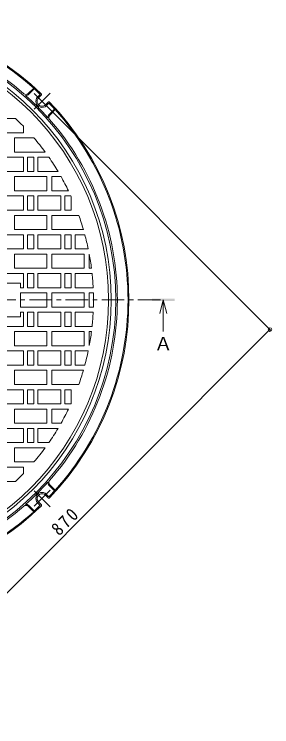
# Model space of a CAD drawing. Units: millimetres, scale not verified. Extents: x -1027 to 1330, y -947 to 944.
# Drawn here: x -249 to 150, y -189 to 914 of the extents above; entities that cross this region are included whole.
import ezdxf
from ezdxf.enums import TextEntityAlignment as Align

# ---------------------------------------------------------------- set-up
doc = ezdxf.new("R2010")
doc.units = ezdxf.units.MM
doc.header["$LTSCALE"] = 7
doc.header["$PDMODE"] = 32
doc.header["$PDSIZE"] = 5.6
doc.linetypes.add('CHAIN1', pattern=[8, 5, -1, 1, -1])
for name, color, linetype, lineweight in [('0-1_躯体', 2, 'Continuous', 9), ('0-2_仕上', 3, 'Continuous', 9), ('0-4_その他', 7, 'Continuous', 9), ('0-5_寸法', 7, 'Continuous', 9)]:
    doc.layers.add(name, color=color, linetype=linetype, lineweight=lineweight)
doc.styles.add('ＭＳ ゴシック', font='')
doc.styles.get('ＭＳ ゴシック').set_extended_font_data('MS Gothic')

msp = doc.modelspace()

# ---------------------------------------------------------------- linework, layer by layer
at = {"layer": '0-1_躯体'}
for p, q in [((-227.388, 791.511), (-219.031, 799.869)), ((-212.93, 786.169), (-209.334, 789.766)), ((-211.516, 784.755), (-207.338, 788.933)), ((-200.91, 774.149), (-196.732, 778.326)), ((-199.495, 772.735), (-195.899, 776.331)), ((-195.215, 759.337), (-187.014, 767.538)), ((-194.154, 758.277), (-185.796, 766.635)), ((-185.796, 766.635), (-187.014, 767.538)), ((-195.215, 184.384), (-187.014, 176.184)), ((-194.154, 185.445), (-185.796, 177.087)), ((-185.796, 177.087), (-187.014, 176.184)), ((-200.91, 169.573), (-196.732, 165.395)), ((-199.495, 170.987), (-195.899, 167.39)), ((-212.93, 157.552), (-209.334, 153.955)), ((-211.516, 158.966), (-207.338, 154.788)), ((-227.388, 152.211), (-219.031, 143.852))]:
    msp.add_line(p, q, dxfattribs=at)
at = {"layer": '0-1_躯体', "linetype": 'CHAIN1'}
for p, q in [((-193.457, 766.697), (-218.969, 792.208)), ((-193.457, 792.208), (-218.969, 766.696)), ((-193.457, 177.025), (-218.969, 151.514)), ((-193.457, 151.513), (-218.969, 177.025))]:
    msp.add_line(p, q, dxfattribs=at)
at = {"layer": '0-1_躯体'}
for points in [[(-226.328, 790.45), (-218.127, 798.65), (-219.031, 799.869)], [(-226.328, 153.271), (-218.127, 145.071), (-219.031, 143.852)]]:
    msp.add_lwpolyline(points, dxfattribs=at)
for centre, radius, start, end in [((-513.804, 471.861), 442.5, 46.16939, 133.8306), ((-513.804, 471.861), 441, 48.05461, 131.94537), ((-513.804, 471.861), 424.5, 48.80472, 131.19527), ((-513.804, 471.861), 422, 0, 180), ((-513.804, 471.861), 415, 0, 180), ((-513.804, 471.861), 440.7, 46.30168, 47.8614), ((-230.924, 795.046), 5, 228.80435, 314.9996), ((-230.924, 795.046), 6.5, 263.92749, 315.00031), ((-513.804, 471.861), 424.2, 41.70039, 48.29961), ((-206.213, 779.452), 9.5, 134.99979, 315.00043), ((-206.213, 779.452), 7.5, 135, 315.00027), ((-209.687, 790.12), 0.5, 315, 46.30086), ((-208.399, 789.994), 1.5, 315.00134, 46.16969), ((-195.671, 777.266), 1.5, 43.83162, 135), ((-195.545, 775.978), 0.5, 43.69914, 135), ((-513.804, 471.861), 440.7, 42.13858, 43.6983), ((-513.804, 471.861), 442.5, 316.16939, 43.83061), ((-513.804, 471.861), 441, 0, 41.94537), ((-190.619, 754.741), 6.5, 135, 186.07246), ((-190.619, 754.741), 5, 134.9996, 221.19484), ((-513.804, 471.861), 424.5, 0, 41.19528), ((-513.804, 471.861), 422, 180, 0), ((-513.804, 471.861), 415, 180, 0), ((-513.804, 471.861), 424.5, 318.80472, 0), ((-513.804, 471.861), 441, 318.05463, 0), ((-513.804, 471.861), 424.2, 311.70039, 318.29961), ((-190.619, 188.98), 6.5, 173.92754, 225), ((-190.619, 188.98), 5, 138.80516, 225.0004), ((-206.213, 164.269), 9.5, 44.99957, 225.00021), ((-206.213, 164.269), 7.5, 44.99973, 225), ((-195.545, 167.744), 0.5, 225, 316.30086), ((-513.804, 471.861), 440.7, 316.3017, 317.86142), ((-230.924, 148.675), 6.5, 44.99969, 96.07251), ((-208.399, 153.728), 1.5, 313.83031, 44.99866), ((-195.671, 166.456), 1.5, 225, 316.16838), ((-513.804, 471.861), 442.5, 271.10565, 313.83061), ((-513.804, 471.861), 441, 272.14439, 311.94539), ((-513.804, 471.861), 424.5, 272.86956, 311.19528), ((-230.924, 148.675), 5, 45.0004, 131.19565), ((-513.804, 471.861), 440.7, 312.1386, 313.69832), ((-209.687, 153.602), 0.5, 313.69914, 45)]:
    msp.add_arc(centre, radius, start, end, dxfattribs=at)
at = {"layer": '0-2_仕上'}
for p, q in [((-270.805, 752.861), (-246.98, 752.861)), ((-234.805, 740.776), (-234.805, 730.86)), ((-248.805, 722.861), (-248.805, 700.861)), ((-248.805, 722.861), (-218.584, 722.861)), ((-248.805, 700.861), (-201.21, 700.861)), ((-228.804, 692.861), (-228.804, 670.861)), ((-212.804, 692.861), (-212.804, 670.861)), ((-212.804, 692.861), (-195.504, 692.861)), ((-270.805, 670.861), (-234.805, 670.861)), ((-248.805, 662.861), (-198.804, 662.861)), ((-228.804, 670.861), (-218.804, 670.861)), ((-212.804, 670.861), (-181.306, 670.861)), ((-198.804, 662.861), (-198.804, 640.861)), ((-190.804, 662.861), (-190.804, 640.861)), ((-190.804, 662.861), (-176.647, 662.861)), ((-190.804, 640.861), (-165.099, 640.861)), ((-228.804, 632.861), (-228.804, 610.861)), ((-212.804, 632.861), (-212.804, 610.861)), ((-170.804, 632.861), (-161.334, 632.861)), ((-160.804, 631.695), (-160.804, 610.861)), ((-270.805, 610.861), (-234.805, 610.861)), ((-228.804, 610.861), (-218.804, 610.861)), ((-212.804, 610.861), (-176.805, 610.861)), ((-248.805, 602.86), (-198.804, 602.86)), ((-198.804, 602.86), (-198.804, 580.861)), ((-190.804, 602.86), (-190.804, 580.861)), ((-190.804, 602.86), (-149.119, 602.86)), ((-190.804, 580.861), (-141.951, 580.861)), ((-228.804, 572.861), (-228.804, 550.861)), ((-212.804, 572.861), (-212.804, 550.861)), ((-170.804, 572.861), (-170.804, 550.861)), ((-154.804, 572.861), (-154.804, 550.861)), ((-154.804, 572.861), (-139.698, 572.861)), ((-270.805, 550.861), (-234.805, 550.861)), ((-248.805, 542.861), (-198.804, 542.861)), ((-228.804, 550.861), (-218.804, 550.861)), ((-212.804, 550.861), (-176.805, 550.861)), ((-198.804, 542.861), (-198.804, 520.861)), ((-190.804, 542.861), (-140.804, 542.861)), ((-170.804, 550.861), (-160.804, 550.861)), ((-154.804, 550.861), (-134.443, 550.861)), ((-140.804, 542.861), (-140.804, 520.861)), ((-132.804, 520.861), (-132.804, 542.538)), ((-132.804, 520.861), (-129.415, 520.861)), ((-228.804, 512.861), (-228.804, 490.861)), ((-212.804, 512.861), (-212.804, 490.861)), ((-170.804, 512.861), (-170.804, 490.861)), ((-154.804, 512.861), (-154.804, 490.861)), ((-154.804, 512.861), (-128.479, 512.861)), ((-270.573, 497.861), (-239.573, 497.861)), ((-239.573, 497.861), (-239.573, 490.861)), ((-239.573, 490.861), (-234.805, 490.861)), ((-228.804, 490.861), (-218.804, 490.861)), ((-212.804, 490.861), (-176.805, 490.861)), ((-170.804, 490.861), (-160.804, 490.861)), ((-154.804, 490.861), (-126.77, 490.861)), ((-239.573, 482.861), (-198.804, 482.861)), ((-239.573, 482.861), (-239.573, 471.861)), ((-198.804, 482.861), (-198.804, 471.861)), ((-190.804, 482.861), (-140.804, 482.861)), ((-190.804, 482.861), (-190.804, 471.861)), ((-140.804, 482.861), (-140.804, 471.861)), ((-132.804, 482.861), (-132.804, 471.861)), ((-132.804, 482.861), (-126.46, 482.861)), ((-239.573, 460.861), (-239.573, 471.861)), ((-198.804, 460.861), (-198.804, 471.861)), ((-190.804, 460.861), (-190.804, 471.861)), ((-140.804, 460.861), (-140.804, 471.861)), ((-132.804, 460.861), (-132.804, 471.861)), ((-239.573, 460.861), (-198.804, 460.861)), ((-239.573, 452.861), (-234.805, 452.861)), ((-239.573, 445.86), (-239.573, 452.861)), ((-228.804, 430.861), (-228.804, 452.861)), ((-228.804, 452.861), (-218.804, 452.861)), ((-212.804, 430.861), (-212.804, 452.861)), ((-212.804, 452.861), (-176.805, 452.861)), ((-190.804, 460.861), (-140.804, 460.861)), ((-170.804, 430.861), (-170.804, 452.861)), ((-170.804, 452.861), (-160.804, 452.861)), ((-154.804, 430.861), (-154.804, 452.861)), ((-154.804, 452.861), (-126.77, 452.861)), ((-132.804, 460.861), (-126.46, 460.861)), ((-270.573, 445.86), (-239.573, 445.86)), ((-154.804, 430.861), (-128.479, 430.861)), ((-198.804, 400.861), (-198.804, 422.861)), ((-140.804, 400.861), (-140.804, 422.861)), ((-132.804, 422.861), (-132.804, 401.183)), ((-132.804, 422.861), (-129.415, 422.861)), ((-248.805, 400.861), (-198.804, 400.861)), ((-190.804, 400.861), (-140.804, 400.861)), ((-270.805, 392.861), (-234.805, 392.861)), ((-228.804, 370.861), (-228.804, 392.861)), ((-228.804, 392.861), (-218.804, 392.861)), ((-212.804, 370.861), (-212.804, 392.861)), ((-212.804, 392.861), (-176.805, 392.861)), ((-170.804, 370.861), (-170.804, 392.861)), ((-170.804, 392.861), (-160.804, 392.861)), ((-154.804, 370.861), (-154.804, 392.861)), ((-154.804, 392.861), (-134.443, 392.861)), ((-154.804, 370.861), (-139.698, 370.861)), ((-198.804, 340.861), (-198.804, 362.861)), ((-190.804, 340.861), (-190.804, 362.861)), ((-190.804, 362.861), (-141.951, 362.861)), ((-270.805, 332.861), (-234.805, 332.861)), ((-248.805, 340.861), (-198.804, 340.861)), ((-228.804, 310.86), (-228.804, 332.861)), ((-228.804, 332.861), (-218.804, 332.861)), ((-212.804, 310.86), (-212.804, 332.861)), ((-212.804, 332.861), (-176.805, 332.861)), ((-190.804, 340.861), (-149.119, 340.861)), ((-160.804, 312.026), (-160.804, 332.861)), ((-170.804, 310.86), (-161.334, 310.86)), ((-198.804, 280.861), (-198.804, 302.861)), ((-190.804, 280.861), (-190.804, 302.861)), ((-190.804, 302.861), (-165.099, 302.861)), ((-248.805, 280.861), (-198.804, 280.861)), ((-190.804, 280.861), (-176.647, 280.861)), ((-270.805, 272.861), (-234.805, 272.861)), ((-228.804, 250.861), (-228.804, 272.861)), ((-228.804, 272.861), (-218.804, 272.861)), ((-212.804, 250.861), (-212.804, 272.861)), ((-212.804, 272.861), (-181.306, 272.861)), ((-248.805, 220.861), (-248.805, 242.861)), ((-248.805, 242.861), (-201.21, 242.861)), ((-212.804, 250.861), (-195.504, 250.861)), ((-248.805, 220.861), (-218.584, 220.861)), ((-234.805, 202.945), (-234.805, 212.861)), ((-270.805, 190.861), (-246.98, 190.861))]:
    msp.add_line(p, q, dxfattribs=at)
at = {"layer": '0-2_仕上', "linetype": 'CHAIN1'}
msp.add_line((-1009.528, 471.861), (-18.081, 471.861), dxfattribs=at)
at = {"layer": '0-2_仕上'}
for points in [[(-270.805, 752.861), (-270.805, 730.86), (-234.805, 730.86)], [(-270.805, 692.861), (-234.805, 692.861), (-234.805, 670.861)], [(-228.804, 692.861), (-218.804, 692.861), (-218.804, 670.861)], [(-248.805, 662.861), (-248.805, 640.861), (-198.804, 640.861)], [(-270.805, 632.861), (-234.805, 632.861), (-234.805, 610.861)], [(-228.804, 632.861), (-218.804, 632.861), (-218.804, 610.861)], [(-212.804, 632.861), (-176.805, 632.861), (-176.805, 610.861)], [(-170.804, 632.861), (-170.804, 610.861), (-160.804, 610.861)], [(-248.805, 602.86), (-248.805, 580.861), (-198.804, 580.861)], [(-270.805, 572.861), (-234.805, 572.861), (-234.805, 550.861)], [(-228.804, 572.861), (-218.804, 572.861), (-218.804, 550.861)], [(-212.804, 572.861), (-176.805, 572.861), (-176.805, 550.861)], [(-170.804, 572.861), (-160.804, 572.861), (-160.804, 550.861)], [(-248.805, 542.861), (-248.805, 520.861), (-198.804, 520.861)], [(-190.804, 542.861), (-190.804, 520.861), (-140.804, 520.861)], [(-270.805, 512.861), (-234.805, 512.861), (-234.805, 490.861)], [(-228.804, 512.861), (-218.804, 512.861), (-218.804, 490.861)], [(-212.804, 512.861), (-176.805, 512.861), (-176.805, 490.861)], [(-170.804, 512.861), (-160.804, 512.861), (-160.804, 490.861)], [(-270.805, 430.861), (-234.805, 430.861), (-234.805, 452.861)], [(-228.804, 430.861), (-218.804, 430.861), (-218.804, 452.861)], [(-212.804, 430.861), (-176.805, 430.861), (-176.805, 452.861)], [(-170.804, 430.861), (-160.804, 430.861), (-160.804, 452.861)], [(-248.805, 400.861), (-248.805, 422.861), (-198.804, 422.861)], [(-190.804, 400.861), (-190.804, 422.861), (-140.804, 422.861)], [(-270.805, 370.861), (-234.805, 370.861), (-234.805, 392.861)], [(-228.804, 370.861), (-218.804, 370.861), (-218.804, 392.861)], [(-212.804, 370.861), (-176.805, 370.861), (-176.805, 392.861)], [(-170.804, 370.861), (-160.804, 370.861), (-160.804, 392.861)], [(-248.805, 340.861), (-248.805, 362.861), (-198.804, 362.861)], [(-270.805, 310.86), (-234.805, 310.86), (-234.805, 332.861)], [(-228.804, 310.86), (-218.804, 310.86), (-218.804, 332.861)], [(-212.804, 310.86), (-176.805, 310.86), (-176.805, 332.861)], [(-170.804, 310.86), (-170.804, 332.861), (-160.804, 332.861)], [(-248.805, 280.861), (-248.805, 302.861), (-198.804, 302.861)], [(-270.805, 250.861), (-234.805, 250.861), (-234.805, 272.861)], [(-228.804, 250.861), (-218.804, 250.861), (-218.804, 272.861)], [(-270.805, 190.861), (-270.805, 212.861), (-234.805, 212.861)]]:
    msp.add_lwpolyline(points, dxfattribs=at)
for radius, start, end in [(411, 0, 180), (387.5, 43.94557, 46.48226), (387.5, 36.22571, 40.37154), (387.5, 30.90048, 34.7727), (387.5, 25.85714, 29.53159), (387.5, 24.36052, 24.54982), (387.5, 16.33722, 19.75897), (387.5, 11.76339, 15.10835), (387.5, 7.26459, 10.50921), (387.5, 2.81046, 6.07364), (387.5, 0, 1.62667), (411, 180, 0), (387.5, 358.37333, 0), (387.5, 353.92636, 357.18954), (387.5, 349.49079, 352.73541), (387.5, 344.89165, 348.23661), (387.5, 340.24103, 343.66278), (387.5, 335.45018, 335.63948), (387.5, 330.46841, 334.14286), (387.5, 325.2273, 329.09952), (387.5, 319.62846, 323.77429), (387.5, 313.51774, 316.05443)]:
    msp.add_arc((-513.804, 471.861), radius, start, end, dxfattribs=at)
at = {"layer": '0-4_その他'}
for p, q in [((148.761, 424.478), (-196.313, 769.553)), ((-467.907, -189.22), (147.276, 425.963))]:
    msp.add_line(p, q, dxfattribs=at)
msp.add_point((147.276, 425.963), dxfattribs=at)
at = {"layer": '0-5_寸法', "color": 4}
for q in [(-23.681, 450.861), (-18.081, 422.861), (-12.481, 450.861)]:
    msp.add_line((-18.081, 471.861), q, dxfattribs=at)
msp.add_solid([(-35.581, 470.111), (-0.581, 470.111), (-35.581, 473.611), (-0.581, 473.611)], dxfattribs=at)

# ---------------------------------------------------------------- texts
at = {"layer": '0-4_その他', "color": 2, "insert": (-179.372, 105.255), "char_height": 20.53, "attachment_point": 7, "rotation": 45, "style": 'ＭＳ ゴシック'}
msp.add_mtext('\\T1.27;\\W0.9;870', dxfattribs=at)
at = {"layer": '0-5_寸法', "color": 2, "style": 'ＭＳ ゴシック'}
msp.add_text('Ａ', height=20.53, dxfattribs=at).set_placement((-32.081, 387.861), align=Align.BOTTOM_LEFT)

doc.saveas('drawing.dxf')
